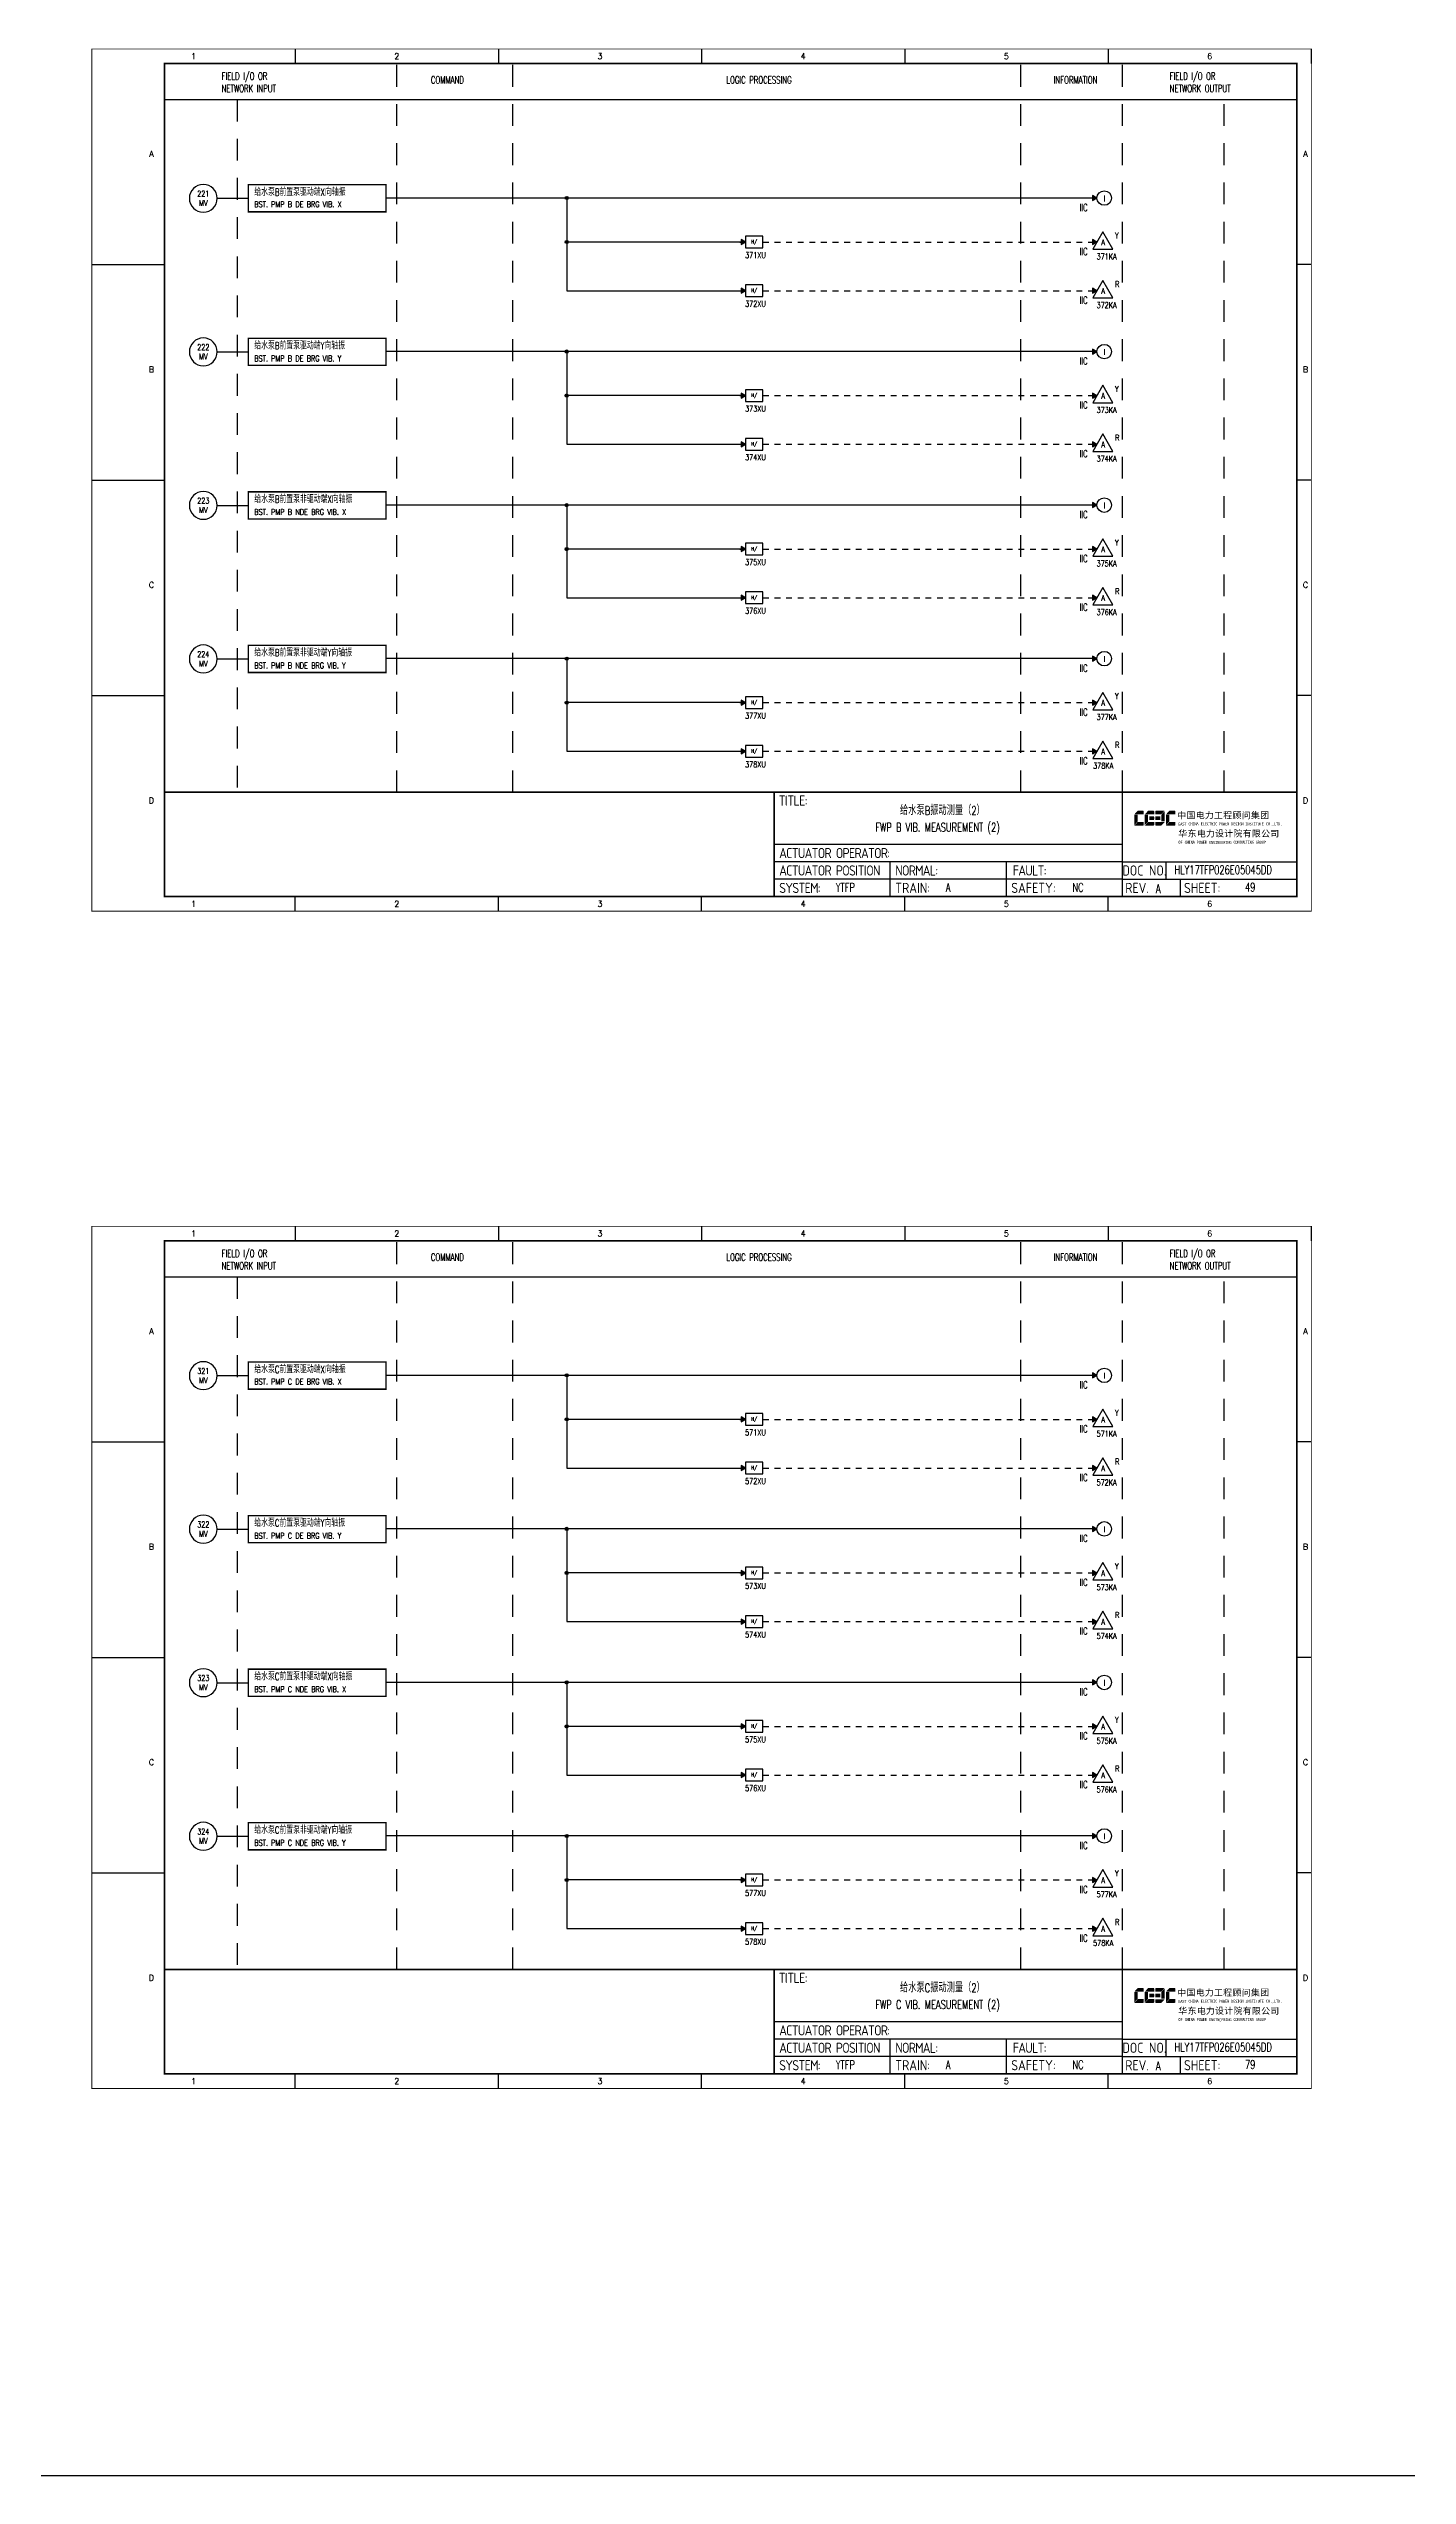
# Model space of a CAD drawing. Header units: millimetres. Extents: x 38833 to 52469, y 29493 to 32647.
# Drawn here: x 46043 to 46511, y 31107 to 31943 of the extents above; entities that cross this region are included whole.
import ezdxf
from ezdxf.enums import TextEntityAlignment as Align

# ---------------------------------------------------------------- set-up
doc = ezdxf.new("R2010")
doc.units = ezdxf.units.MM
for name, pattern in [('D2', [6, 2, -2, 2]), ('DASHED', [0.75, 0.5, -0.25]), ('JIS_02_0.7', [1.35, 0.75, -0.6])]:
    doc.linetypes.add(name, pattern=pattern)
for name, color, linetype in [('BORDER', 1, 'Continuous'), ('INSTRUMENT', 4, 'Continuous'), ('MLINE', 6, 'Continuous'), ('TITLE', 1, 'Continuous'), ('TK', 7, 'Continuous'), ('图框_外框线', 7, 'Continuous'), ('图框_标题栏文字', 6, 'Continuous')]:
    doc.layers.add(name, color=color, linetype=linetype)
doc.styles.add('DANIEL', font='COMPLEX', dxfattribs={"width": 0.7, "bigfont": 'GVFS'})
doc.styles.add('ecepdi', font='simhei.ttf', dxfattribs={"width": 0.9})
doc.styles.get("Standard").update_dxf_attribs({"font": 'romans.shx', "width": 0.7, "bigfont": 'hztxta.shx'})
doc.styles.add('工程字', font='gbenor.shx', dxfattribs={"bigfont": 'gbcbig.shx'})

# ---------------------------------------------------------------- blocks, each defined once
blk = doc.blocks.new('INS00')
at = {"layer": 'INSTRUMENT', "color": 0}
blk.add_lwpolyline([(6, 0, 1), (-6, 0, 1)], format="xyb", close=True, dxfattribs=at)
at = {"layer": 'INSTRUMENT', "flags": 1}
for tag, p in [('INSNAM', (0, 9)), ('INSDGN', (0, -9)), ('INSSUP', (0, -15)), ('INSMAN', (0, -18)), ('INSTYP', (0, -12)), ('INSREM', (0, -21))]:
    blk.add_attdef(tag, text='', height=3, dxfattribs=at).set_placement(p, align=Align.TOP_CENTER)
at = {"layer": 'INSTRUMENT', "width": 0.7}
for tag, p in [('INSIDE', (0, 2)), ('INSSYS', (0, -2))]:
    blk.add_attdef(tag, text='', height=2.5, dxfattribs=at).set_placement(p, align=Align.MIDDLE)
for tag, p in [('INSHH', (6, 3.5)), ('INSL', (6, -3)), ('INSLL', (6, -6))]:
    blk.add_attdef(tag, p, '', height=2.5, dxfattribs=at)
at = {"layer": 'INSTRUMENT', "linetype": 'DASHED', "width": 0.7}
blk.add_attdef('INSH', (6, 0.5), '', height=2.5, dxfattribs=at)
blk = doc.blocks.new('大于')
at = {"layer": 'BORDER'}
blk.add_hatch(color=256, dxfattribs=at).paths.add_polyline_path([(2178.99, 3748.47), (2177.49, 3749.34), (2177.49, 3747.6)])
for p, q in [((2176.99, 3748.47), (2178.99, 3748.47)), ((2184.99, 3748.47), (2186.99, 3748.47))]:
    blk.add_line(p, q, dxfattribs=at)
for points in [[(2178.99, 3748.47), (2177.49, 3749.34), (2177.49, 3747.6)], [(2184.99, 3750.47), (2178.99, 3750.47), (2178.99, 3746.47), (2184.99, 3746.47)]]:
    blk.add_lwpolyline(points, close=True, dxfattribs=at)
at = {"layer": 'BORDER', "style": 'DANIEL', "width": 0.8}
blk.add_text('H/', height=1.2, dxfattribs=at).set_placement((2181.94, 3748.51), align=Align.MIDDLE)
blk = doc.blocks.new('A$C1E0003F3')
h = blk.add_hatch(color=152)
edge = h.paths.add_edge_path()
edge.add_ellipse((5.15, 4.41), major_axis=(0, 0.211), ratio=0.769231, start_angle=-90, end_angle=0)
edge.add_line((5.15, 4.62), (3.22, 4.62))
edge.add_line((3.22, 4.62), (2.09, 3.35))
edge.add_line((2.09, 3.35), (5.32, 3.35))
edge.add_line((5.32, 3.35), (5.32, 4.41))
h.paths.add_polyline_path([(3.22, 3.23), (2.09, 3.23), (2.09, -0.36), (3.22, 0.91)])
edge = h.paths.add_edge_path()
edge.add_line((5.32, 0.81), (3.27, 0.81))
edge.add_line((3.27, 0.81), (2.13, -0.46))
edge.add_line((2.13, -0.46), (5.15, -0.46))
edge.add_ellipse((5.15, -0.25), major_axis=(0, 0.211), ratio=0.769231, start_angle=180, end_angle=270)
edge.add_line((5.32, -0.25), (5.32, 0.81))
h = blk.add_hatch(color=152)
edge = h.paths.add_edge_path()
edge.add_ellipse((8.78, 4.41), major_axis=(0, 0.211), ratio=0.769231, start_angle=-90, end_angle=0)
edge.add_line((8.78, 4.62), (6.84, 4.62))
edge.add_line((6.84, 4.62), (5.71, 3.35))
edge.add_line((5.71, 3.35), (8.94, 3.35))
edge.add_line((8.94, 3.35), (8.94, 4.41))
h.paths.add_polyline_path([(6.84, 3.23), (5.71, 3.23), (5.71, -0.36), (6.84, 0.91)])
edge = h.paths.add_edge_path()
edge.add_ellipse((8.78, 2.49), major_axis=(0, 0.211), ratio=0.769231, start_angle=-90, end_angle=0)
edge.add_line((8.78, 2.7), (7.22, 2.7))
edge.add_line((7.22, 2.7), (7.22, 1.44))
edge.add_line((7.22, 1.44), (8.78, 1.44))
edge.add_ellipse((8.78, 1.65), major_axis=(0, 0.211), ratio=0.769231, start_angle=180, end_angle=270)
edge.add_line((8.94, 1.65), (8.94, 2.49))
edge = h.paths.add_edge_path()
edge.add_line((8.94, 0.81), (6.89, 0.81))
edge.add_line((6.89, 0.81), (5.75, -0.46))
edge.add_line((5.75, -0.46), (8.78, -0.46))
edge.add_ellipse((8.78, -0.25), major_axis=(0, 0.211), ratio=0.769231, start_angle=180, end_angle=270)
edge.add_line((8.94, -0.25), (8.94, 0.81))
h = blk.add_hatch(color=1)
edge = h.paths.add_edge_path()
edge.add_line((12.48, 4.62), (9.46, 4.62))
edge.add_ellipse((9.46, 4.41), major_axis=(0, 0.211), ratio=0.769231, start_angle=0, end_angle=90)
edge.add_line((9.3, 4.41), (9.3, 3.35))
edge.add_line((9.3, 3.35), (11.35, 3.35))
edge.add_line((11.35, 3.35), (12.48, 4.62))
h.paths.add_polyline_path([(12.57, 4.56), (11.38, 3.23), (11.38, 0.93), (12.57, 0.93)])
edge = h.paths.add_edge_path()
edge.add_line((11.03, 2.7), (9.46, 2.7))
edge.add_ellipse((9.46, 2.49), major_axis=(0, 0.211), ratio=0.769231, start_angle=0, end_angle=90)
edge.add_line((9.3, 2.49), (9.3, 1.65))
edge.add_ellipse((9.46, 1.65), major_axis=(0, 0.211), ratio=0.769231, start_angle=90, end_angle=180)
edge.add_line((9.46, 1.44), (11.03, 1.44))
edge.add_line((11.03, 1.44), (11.03, 2.7))
h = blk.add_hatch(color=1)
edge = h.paths.add_edge_path()
edge.add_line((12.58, 0.79), (9.3, 0.79))
edge.add_line((9.3, 0.79), (9.3, -0.27))
edge.add_ellipse((9.46, -0.27), major_axis=(0, 0.211), ratio=0.769231, start_angle=90, end_angle=180)
edge.add_line((9.46, -0.48), (11.43, -0.48))
edge.add_line((11.43, -0.48), (12.58, 0.79))
h = blk.add_hatch(color=152)
edge = h.paths.add_edge_path()
edge.add_ellipse((16.11, 4.41), major_axis=(0, 0.211), ratio=0.769231, start_angle=-90, end_angle=0)
edge.add_line((16.11, 4.62), (14.14, 4.62))
edge.add_line((14.14, 4.62), (13, 3.35))
edge.add_line((13, 3.35), (16.27, 3.35))
edge.add_line((16.27, 3.35), (16.27, 4.41))
h.paths.add_polyline_path([(14.14, 3.23), (13, 3.23), (13, -0.36), (14.14, 0.91)])
edge = h.paths.add_edge_path()
edge.add_line((16.27, 0.81), (14.18, 0.81))
edge.add_line((14.18, 0.81), (13.04, -0.46))
edge.add_line((13.04, -0.46), (16.03, -0.46))
edge.add_ellipse((16.03, -0.15), major_axis=(0, 0.316), ratio=0.769231, start_angle=180, end_angle=270)
edge.add_line((16.27, -0.15), (16.27, 0.81))
at = {"layer": 'TITLE', "color": 7, "style": 'ecepdi'}
for s, p in [('中', (16.92, 1.94)), ('国', (20.09, 2)), ('电', (23.25, 1.99)), ('力', (26.39, 1.96)), ('工', (29.53, 1.95)), ('程', (32.71, 1.98)), ('顾', (35.9, 1.98)), ('问', (39.09, 1.94)), ('集', (42.26, 1.98)), ('团', (45.42, 2.01)), ('华', (17.24, -4.31)), ('东', (20.45, -4.29)), ('电', (23.62, -4.35)), ('力', (26.75, -4.32)), ('设', (29.92, -4.3)), ('计', (33.05, -4.31)), ('院', (36.26, -4.29)), ('有', (39.41, -4.29)), ('限', (42.57, -4.32)), ('公', (45.78, -4.38)), ('司', (48.91, -4.35))]:
    blk.add_text(s, height=2.2, dxfattribs=at).set_placement(p)
at = {"layer": 'TITLE', "color": 7, "style": 'ecepdi', "width": 0.975}
for s, p in [('E', (17.58, 0.02)), ('A', (18.29, 0.03)), ('S', (19, 0.03)), ('T', (19.7, 0.03)), ('C', (21.1, 0.09)), ('H', (21.77, 0.09)), ('I', (22.46, 0.09)), ('N', (23.17, 0.1)), ('A', (23.86, 0.1)), ('E', (25.35, 0.09)), ('L', (26.05, 0.11)), ('E', (26.76, 0.1)), ('C', (27.46, 0.12)), ('T', (28.18, 0.11)), ('R', (28.87, 0.1)), ('I', (29.57, 0.11)), ('C', (30.28, 0.1)), ('P', (31.64, 0.09)), ('O', (32.32, 0.08)), ('W', (33.03, 0.08)), ('E', (33.72, 0.08)), ('R', (34.42, 0.09)), ('D', (35.81, 0.1)), ('E', (36.52, 0.1)), ('S', (37.2, 0.1)), ('I', (37.91, 0.09)), ('G', (38.68, 0.11)), ('N', (39.38, 0.09)), ('I', (40.72, 0.07)), ('N', (41.43, 0.08)), ('S', (42.14, 0.08)), ('T', (42.83, 0.08)), ('I', (43.52, 0.09)), ('T', (44.22, 0.07)), ('U', (44.93, 0.07)), ('T', (45.63, 0.08)), ('E', (46.34, 0.09)), ('C', (47.76, 0.11)), ('O', (48.48, 0.1)), ('L', (50.56, 0.1)), ('T', (51.27, 0.1)), ('D', (51.96, 0.1)), ('O', (17.67, -6.18)), ('OF', (18.01, -6.2)), ('F', (18.37, -6.2)), ('C', (19.8, -6.19)), ('H', (20.47, -6.19)), ('I', (21.15, -6.19)), ('N', (21.87, -6.18)), ('A', (22.56, -6.18)), ('P', (23.98, -6.2)), ('O', (24.66, -6.21)), ('W', (25.36, -6.21)), ('E', (26.06, -6.21)), ('R', (26.75, -6.2)), ('E', (28.19, -6.24)), ('N', (28.91, -6.27)), ('G', (29.62, -6.26)), ('I', (30.32, -6.27)), ('N', (31.02, -6.27)), ('E', (31.7, -6.28)), ('E', (32.41, -6.27)), ('R', (33.1, -6.24)), ('I', (33.81, -6.24)), ('N', (34.51, -6.26)), ('G', (35.2, -6.24)), ('C', (36.61, -6.19)), ('O', (37.3, -6.21)), ('N', (38, -6.2)), ('S', (38.71, -6.21)), ('U', (39.41, -6.18)), ('L', (40.11, -6.18)), ('T', (40.81, -6.19)), ('I', (41.51, -6.21)), ('N', (42.2, -6.21)), ('G', (42.91, -6.17)), ('G', (44.29, -6.2)), ('R', (45, -6.21)), ('O', (45.69, -6.22)), ('U', (46.39, -6.2)), ('P', (47.1, -6.23)), ('.', (49.23, 0.1)), (',', (49.87, 0.1)), ('.', (52.72, 0.11))]:
    blk.add_text(s, height=1, dxfattribs=at).set_placement(p, align=Align.MIDDLE_CENTER)
blk = doc.blocks.new('A$C613255F0')
for p, q in [((70, 297), (70, 292)), ((140, 297), (140, 292)), ((210, 297), (210, 292)), ((280, 297), (280, 292)), ((350, 297), (350, 292)), ((420, 297), (420, 292)), ((0, 222.75), (25, 222.75)), ((420, 222.75), (415, 222.75)), ((0, 148.5), (25, 148.5)), ((420, 148.5), (415, 148.5)), ((0, 74.25), (25, 74.25)), ((420, 74.25), (415, 74.25)), ((70, 0), (70, 5)), ((140, 0), (140, 5)), ((210, 0), (210, 5)), ((280, 0), (280, 5)), ((350, 0), (350, 5))]:
    blk.add_line(p, q)
at = {"layer": 'MLINE', "linetype": 'JIS_02_0.7', "ltscale": 10}
for p, q in [((105, 41), (105, 292)), ((145, 41), (145, 292)), ((320, 41), (320, 292)), ((355, 41), (355, 292)), ((50, 279.56), (50, 41)), ((390, 41), (390, 279.56))]:
    blk.add_line(p, q, dxfattribs=at)
at = {"layer": 'MLINE'}
blk.add_line((25, 279.56), (415, 279.56), dxfattribs=at)
at = {"layer": '图框_外框线'}
for p, q in [((355, 5), (355, 41)), ((355, 23), (235, 23)), ((355, 17), (235, 17)), ((275, 11), (275, 17)), ((315, 11), (315, 17)), ((355, 17), (415, 17)), ((370, 11), (370, 17)), ((355, 11), (235, 11)), ((355, 11), (235, 11)), ((275, 5), (275, 11)), ((315, 5), (315, 11)), ((355, 11), (415, 11)), ((375, 5), (375, 11))]:
    blk.add_line(p, q, dxfattribs=at)
for points, const_width in [([(0, 0), (420, 0), (420, 297), (0, 297)], 0.3), ([(25, 5), (415, 5), (415, 292), (25, 292)], 0.6)]:
    blk.add_lwpolyline(points, close=True, dxfattribs=dict(at, const_width=const_width))
at = {"layer": '图框_外框线', "const_width": 0.6}
blk.add_lwpolyline([(235, 41), (25, 41)], dxfattribs=at)
at = {"layer": '图框_外框线'}
blk.add_lwpolyline([(415, 41, 0.6, 0.6, 0), (235, 41, 0.6, 0.6, 0), (235, 5, 0, 0, 0)], format="xyseb", dxfattribs=at)
blk.add_blockref('A$C1E0003F3', (356.94, 29.95))
at = {"layer": 'MLINE', "char_height": 2.5, "width": 31.8959, "attachment_point": 1}
for s, insert in [('FIELD I/O OR', (44.67, 288.89)), ('NETWORK INPUT', (44.67, 284.64)), ('COMMAND', (116.74, 287.58)), ('LOGIC PROCESSING', (218.52, 287.58)), ('INFORMATION', (331.25, 287.58)), ('FIELD I/O OR', (371.22, 288.89)), ('NETWORK OUTPUT', (371.22, 284.64))]:
    blk.add_mtext(s, dxfattribs=dict(at, insert=insert))
at = {"layer": 'TK', "color": 3}
for s, p in [('1', (35, 294.5)), ('2', (105, 294.5)), ('3', (175, 294.5)), ('4', (245, 294.5)), ('5', (315, 294.5)), ('6', (385, 294.5)), ('1', (35, 2.5)), ('2', (105, 2.5)), ('3', (175, 2.5)), ('4', (245, 2.5)), ('5', (315, 2.5)), ('6', (385, 2.5))]:
    blk.add_text(s, height=2, dxfattribs=at).set_placement(p, align=Align.MIDDLE)
for s, p in [('A', (20.5, 259.88)), ('A', (418, 259.88)), ('B', (20.5, 185.62)), ('B', (418, 185.62)), ('C', (20.5, 111.38)), ('C', (418, 111.38)), ('D', (20.5, 37.12)), ('D', (418, 37.12))]:
    blk.add_text(s, height=2, dxfattribs=at).set_placement(p, align=Align.CENTER)
at = {"layer": '图框_标题栏文字', "char_height": 3.5, "style": '工程字'}
for s, insert, width, attachment_point in [('{\\T0.9; TITLE:}', (234.86, 38.09), 14.2249, 4), ('{\\T0.9; ACTUATOR OPERATOR:}', (235, 20), 40, 4), ('{\\T0.9; ACTUATOR POSITION}', (235, 14), 45, 4), ('{\\T0.9; SYSTEM:}', (235, 8), 17.9526, 4), ('{\\T0.9; }TRAIN: ', (275, 8), 17.6638, 4), ('{\\T0.9; NORMAL:}', (275, 14), 18.2557, 4), ('SAFETY:', (324.3, 8), 22.3993, 5), ('{\\T0.9; FAULT:}', (315.44, 14), 15, 4), ('DOC NO.', (362.5, 14), 15, 5), ('REV.', (360, 8), 10, 5), ('SHEET:', (382.42, 8), 20, 5)]:
    blk.add_mtext(s, dxfattribs=dict(at, insert=insert, width=width, attachment_point=attachment_point))

msp = doc.modelspace()

# ---------------------------------------------------------------- hatches: boundary and pattern name
h = msp.add_hatch(color=256)
edge = h.paths.add_edge_path()
edge.add_arc((46220.99, 31891.77), 0.55, 0, 360)
for points in [[(46403.65, 31891.77), (46402.15, 31892.63), (46402.15, 31890.9)], [(46403.65, 31876.62), (46402.15, 31877.48), (46402.15, 31875.75)], [(46403.65, 31859.84), (46402.15, 31860.71), (46402.15, 31858.98)], [(46403.65, 31838.88), (46402.15, 31839.75), (46402.15, 31838.01)], [(46403.65, 31823.73), (46402.15, 31824.6), (46402.15, 31822.86)], [(46403.65, 31806.96), (46402.15, 31807.82), (46402.15, 31806.09)], [(46403.65, 31785.99), (46402.15, 31786.86), (46402.15, 31785.13)], [(46403.65, 31770.84), (46402.15, 31771.71), (46402.15, 31769.98)], [(46403.65, 31754.07), (46402.15, 31754.93), (46402.15, 31753.2)], [(46403.65, 31733.1), (46402.15, 31733.97), (46402.15, 31732.24)], [(46403.65, 31717.95), (46402.15, 31718.82), (46402.15, 31717.09)], [(46403.65, 31701.18), (46402.15, 31702.05), (46402.15, 31700.31)], [(46403.65, 31486.21), (46402.15, 31487.07), (46402.15, 31485.34)], [(46403.65, 31471.06), (46402.15, 31471.92), (46402.15, 31470.19)], [(46403.65, 31454.29), (46402.15, 31455.15), (46402.15, 31453.42)], [(46403.65, 31433.32), (46402.15, 31434.19), (46402.15, 31432.45)], [(46403.65, 31418.17), (46402.15, 31419.04), (46402.15, 31417.3)], [(46403.65, 31401.4), (46402.15, 31402.26), (46402.15, 31400.53)], [(46403.65, 31380.43), (46402.15, 31381.3), (46402.15, 31379.57)], [(46403.65, 31365.28), (46402.15, 31366.15), (46402.15, 31364.42)], [(46403.65, 31348.51), (46402.15, 31349.38), (46402.15, 31347.64)], [(46403.65, 31327.54), (46402.15, 31328.41), (46402.15, 31326.68)], [(46403.65, 31312.39), (46402.15, 31313.26), (46402.15, 31311.53)], [(46403.65, 31295.62), (46402.15, 31296.49), (46402.15, 31294.76)]]:
    msp.add_hatch(color=256).paths.add_polyline_path(points)
h = msp.add_hatch(color=256)
edge = h.paths.add_edge_path()
edge.add_arc((46220.99, 31876.62), 0.55, 0, 360)
h = msp.add_hatch(color=256)
edge = h.paths.add_edge_path()
edge.add_arc((46220.99, 31838.88), 0.55, 0, 360)
h = msp.add_hatch(color=256)
edge = h.paths.add_edge_path()
edge.add_arc((46220.99, 31823.73), 0.55, 0, 360)
h = msp.add_hatch(color=256)
edge = h.paths.add_edge_path()
edge.add_arc((46220.99, 31785.99), 0.55, 0, 360)
h = msp.add_hatch(color=256)
edge = h.paths.add_edge_path()
edge.add_arc((46220.99, 31770.84), 0.55, 0, 360)
h = msp.add_hatch(color=256)
edge = h.paths.add_edge_path()
edge.add_arc((46220.99, 31733.1), 0.55, 0, 360)
h = msp.add_hatch(color=256)
edge = h.paths.add_edge_path()
edge.add_arc((46220.99, 31717.95), 0.55, 0, 360)
h = msp.add_hatch(color=256)
edge = h.paths.add_edge_path()
edge.add_arc((46220.99, 31486.21), 0.55, 0, 360)
h = msp.add_hatch(color=256)
edge = h.paths.add_edge_path()
edge.add_arc((46220.99, 31471.06), 0.55, 0, 360)
h = msp.add_hatch(color=256)
edge = h.paths.add_edge_path()
edge.add_arc((46220.99, 31433.32), 0.55, 0, 360)
h = msp.add_hatch(color=256)
edge = h.paths.add_edge_path()
edge.add_arc((46220.99, 31418.17), 0.55, 0, 360)
h = msp.add_hatch(color=256)
edge = h.paths.add_edge_path()
edge.add_arc((46220.99, 31380.43), 0.55, 0, 360)
h = msp.add_hatch(color=256)
edge = h.paths.add_edge_path()
edge.add_arc((46220.99, 31365.28), 0.55, 0, 360)
h = msp.add_hatch(color=256)
edge = h.paths.add_edge_path()
edge.add_arc((46220.99, 31327.54), 0.55, 0, 360)
h = msp.add_hatch(color=256)
edge = h.paths.add_edge_path()
edge.add_arc((46220.99, 31312.39), 0.55, 0, 360)

# ---------------------------------------------------------------- linework, layer by layer
for p, q in [((46100.63, 31891.68), (46111.33, 31891.68)), ((46403.65, 31891.77), (46158.73, 31891.77)), ((46220.99, 31891.77), (46220.99, 31859.84)), ((46282.59, 31876.62), (46220.99, 31876.62)), ((46288.59, 31876.62), (46289.38, 31876.62)), ((46220.99, 31859.84), (46282.59, 31859.84)), ((46288.59, 31859.84), (46289.38, 31859.84)), ((46100.63, 31838.79), (46111.33, 31838.79)), ((46403.65, 31838.88), (46158.73, 31838.88)), ((46220.99, 31838.88), (46220.99, 31806.96)), ((46282.59, 31823.73), (46220.99, 31823.73)), ((46288.59, 31823.73), (46289.38, 31823.73)), ((46220.99, 31806.96), (46282.59, 31806.96)), ((46288.59, 31806.96), (46289.38, 31806.96)), ((46100.63, 31785.9), (46111.33, 31785.9)), ((46403.65, 31785.99), (46158.73, 31785.99)), ((46220.99, 31785.99), (46220.99, 31754.07)), ((46282.59, 31770.84), (46220.99, 31770.84)), ((46288.59, 31770.84), (46289.38, 31770.84)), ((46220.99, 31754.07), (46282.59, 31754.07)), ((46288.59, 31754.07), (46289.38, 31754.07)), ((46100.63, 31733.01), (46111.33, 31733.01)), ((46403.65, 31733.1), (46158.73, 31733.1)), ((46220.99, 31733.1), (46220.99, 31701.18)), ((46282.59, 31717.95), (46220.99, 31717.95)), ((46288.59, 31717.95), (46289.38, 31717.95)), ((46220.99, 31701.18), (46282.59, 31701.18)), ((46288.59, 31701.18), (46289.38, 31701.18)), ((46100.63, 31486.12), (46111.33, 31486.12)), ((46403.65, 31486.21), (46158.73, 31486.21)), ((46220.99, 31486.21), (46220.99, 31454.29)), ((46282.59, 31471.06), (46220.99, 31471.06)), ((46288.59, 31471.06), (46289.38, 31471.06)), ((46220.99, 31454.29), (46282.59, 31454.29)), ((46288.59, 31454.29), (46289.38, 31454.29)), ((46100.63, 31433.23), (46111.33, 31433.23)), ((46403.65, 31433.32), (46158.73, 31433.32)), ((46220.99, 31433.32), (46220.99, 31401.4)), ((46282.59, 31418.17), (46220.99, 31418.17)), ((46288.59, 31418.17), (46289.38, 31418.17)), ((46220.99, 31401.4), (46282.59, 31401.4)), ((46288.59, 31401.4), (46289.38, 31401.4)), ((46100.63, 31380.34), (46111.33, 31380.34)), ((46403.65, 31380.43), (46158.73, 31380.43)), ((46220.99, 31380.43), (46220.99, 31348.51)), ((46282.59, 31365.28), (46220.99, 31365.28)), ((46288.59, 31365.28), (46289.38, 31365.28)), ((46220.99, 31348.51), (46282.59, 31348.51)), ((46288.59, 31348.51), (46289.38, 31348.51)), ((46100.63, 31327.45), (46111.33, 31327.45)), ((46403.65, 31327.54), (46158.73, 31327.54)), ((46220.99, 31327.54), (46220.99, 31295.62)), ((46282.59, 31312.39), (46220.99, 31312.39)), ((46288.59, 31312.39), (46289.38, 31312.39)), ((46220.99, 31295.62), (46282.59, 31295.62)), ((46288.59, 31295.62), (46289.38, 31295.62)), ((39417.51, 31107.25), (50497.51, 31107.25))]:
    msp.add_line(p, q)
at = {"linetype": 'D2'}
for p, q in [((46288.59, 31876.62), (46403.65, 31876.62)), ((46288.59, 31859.84), (46403.65, 31859.84)), ((46288.59, 31823.73), (46403.65, 31823.73)), ((46288.59, 31806.96), (46403.65, 31806.96)), ((46288.59, 31770.84), (46403.65, 31770.84)), ((46288.59, 31754.07), (46403.65, 31754.07)), ((46288.59, 31717.95), (46403.65, 31717.95)), ((46288.59, 31701.18), (46403.65, 31701.18)), ((46288.59, 31471.06), (46403.65, 31471.06)), ((46288.59, 31454.29), (46403.65, 31454.29)), ((46288.59, 31418.17), (46403.65, 31418.17)), ((46288.59, 31401.4), (46403.65, 31401.4)), ((46288.59, 31365.28), (46403.65, 31365.28)), ((46288.59, 31348.51), (46403.65, 31348.51)), ((46288.59, 31312.39), (46403.65, 31312.39)), ((46288.59, 31295.62), (46403.65, 31295.62))]:
    msp.add_line(p, q, dxfattribs=at)
at = {"const_width": 0.5}
for points in [[(46111.33, 31896.35), (46158.73, 31896.35), (46158.73, 31887.01), (46111.33, 31887.01), (46111.33, 31896.35)], [(46111.33, 31843.46), (46158.73, 31843.46), (46158.73, 31834.12), (46111.33, 31834.12), (46111.33, 31843.46)], [(46111.33, 31790.57), (46158.73, 31790.57), (46158.73, 31781.23), (46111.33, 31781.23), (46111.33, 31790.57)], [(46111.33, 31737.68), (46158.73, 31737.68), (46158.73, 31728.34), (46111.33, 31728.34), (46111.33, 31737.68)], [(46111.33, 31490.79), (46158.73, 31490.79), (46158.73, 31481.45), (46111.33, 31481.45), (46111.33, 31490.79)], [(46111.33, 31437.9), (46158.73, 31437.9), (46158.73, 31428.56), (46111.33, 31428.56), (46111.33, 31437.9)], [(46111.33, 31385.01), (46158.73, 31385.01), (46158.73, 31375.67), (46111.33, 31375.67), (46111.33, 31385.01)], [(46111.33, 31332.12), (46158.73, 31332.12), (46158.73, 31322.78), (46111.33, 31322.78), (46111.33, 31332.12)]]:
    msp.add_lwpolyline(points, dxfattribs=at)
for points in [[(46403.65, 31891.77), (46402.15, 31892.63), (46402.15, 31890.9)], [(46403.65, 31876.62), (46402.15, 31877.48), (46402.15, 31875.75)], [(46403.65, 31859.84), (46402.15, 31860.71), (46402.15, 31858.98)], [(46403.65, 31838.88), (46402.15, 31839.75), (46402.15, 31838.01)], [(46403.65, 31823.73), (46402.15, 31824.6), (46402.15, 31822.86)], [(46403.65, 31806.96), (46402.15, 31807.82), (46402.15, 31806.09)], [(46403.65, 31785.99), (46402.15, 31786.86), (46402.15, 31785.13)], [(46403.65, 31770.84), (46402.15, 31771.71), (46402.15, 31769.98)], [(46403.65, 31754.07), (46402.15, 31754.93), (46402.15, 31753.2)], [(46403.65, 31733.1), (46402.15, 31733.97), (46402.15, 31732.24)], [(46403.65, 31717.95), (46402.15, 31718.82), (46402.15, 31717.09)], [(46403.65, 31701.18), (46402.15, 31702.05), (46402.15, 31700.31)], [(46403.65, 31486.21), (46402.15, 31487.07), (46402.15, 31485.34)], [(46403.65, 31471.06), (46402.15, 31471.92), (46402.15, 31470.19)], [(46403.65, 31454.29), (46402.15, 31455.15), (46402.15, 31453.42)], [(46403.65, 31433.32), (46402.15, 31434.19), (46402.15, 31432.45)], [(46403.65, 31418.17), (46402.15, 31419.04), (46402.15, 31417.3)], [(46403.65, 31401.4), (46402.15, 31402.26), (46402.15, 31400.53)], [(46403.65, 31380.43), (46402.15, 31381.3), (46402.15, 31379.57)], [(46403.65, 31365.28), (46402.15, 31366.15), (46402.15, 31364.42)], [(46403.65, 31348.51), (46402.15, 31349.38), (46402.15, 31347.64)], [(46403.65, 31327.54), (46402.15, 31328.41), (46402.15, 31326.68)], [(46403.65, 31312.39), (46402.15, 31313.26), (46402.15, 31311.53)], [(46403.65, 31295.62), (46402.15, 31296.49), (46402.15, 31294.76)]]:
    msp.add_lwpolyline(points, close=True)
at = {"color": 1}
for points in [[(46409.14, 31874.17), (46405.68, 31880.17), (46402.21, 31874.17)], [(46409.14, 31857.4), (46405.68, 31863.4), (46402.21, 31857.4)], [(46409.14, 31821.28), (46405.68, 31827.28), (46402.21, 31821.28)], [(46409.14, 31804.51), (46405.68, 31810.51), (46402.21, 31804.51)], [(46409.14, 31768.39), (46405.68, 31774.39), (46402.21, 31768.39)], [(46409.14, 31751.62), (46405.68, 31757.62), (46402.21, 31751.62)], [(46409.14, 31715.5), (46405.68, 31721.5), (46402.21, 31715.5)], [(46409.14, 31698.73), (46405.68, 31704.73), (46402.21, 31698.73)], [(46409.14, 31468.61), (46405.68, 31474.61), (46402.21, 31468.61)], [(46409.14, 31451.84), (46405.68, 31457.84), (46402.21, 31451.84)], [(46409.14, 31415.72), (46405.68, 31421.72), (46402.21, 31415.72)], [(46409.14, 31398.95), (46405.68, 31404.95), (46402.21, 31398.95)], [(46409.14, 31362.83), (46405.68, 31368.83), (46402.21, 31362.83)], [(46409.14, 31346.06), (46405.68, 31352.06), (46402.21, 31346.06)], [(46409.14, 31309.95), (46405.68, 31315.95), (46402.21, 31309.95)], [(46409.14, 31293.17), (46405.68, 31299.17), (46402.21, 31293.17)]]:
    msp.add_lwpolyline(points, close=True, dxfattribs=at)
for centre, radius in [((46220.99, 31891.77), 0.55), ((46406.15, 31891.77), 2.5), ((46220.99, 31876.62), 0.55), ((46220.99, 31838.88), 0.55), ((46406.15, 31838.88), 2.5), ((46220.99, 31823.73), 0.55), ((46220.99, 31785.99), 0.55), ((46406.15, 31785.99), 2.5), ((46220.99, 31770.84), 0.55), ((46406.15, 31733.1), 2.5), ((46220.99, 31733.1), 0.55), ((46220.99, 31717.95), 0.55), ((46220.99, 31486.21), 0.55), ((46406.15, 31486.21), 2.5), ((46220.99, 31471.06), 0.55), ((46406.15, 31433.32), 2.5), ((46220.99, 31433.32), 0.55), ((46220.99, 31418.17), 0.55), ((46220.99, 31380.43), 0.55), ((46406.15, 31380.43), 2.5), ((46220.99, 31365.28), 0.55), ((46220.99, 31327.54), 0.55), ((46406.15, 31327.54), 2.5), ((46220.99, 31312.39), 0.55)]:
    msp.add_circle(centre, radius)

# ---------------------------------------------------------------- block references
for name, p in [('A$C613255F0', (46057.47, 31646.13)), ('大于', (44103.6, 28128.15)), ('大于', (44103.6, 28111.37)), ('大于', (44103.6, 28075.26)), ('大于', (44103.6, 28058.49)), ('大于', (44103.6, 28022.37)), ('大于', (44103.6, 28005.6)), ('大于', (44103.6, 27969.48)), ('大于', (44103.6, 27952.71)), ('A$C613255F0', (46057.47, 31240.57)), ('大于', (44103.6, 27722.59)), ('大于', (44103.6, 27705.82)), ('大于', (44103.6, 27669.7)), ('大于', (44103.6, 27652.93)), ('大于', (44103.6, 27616.81)), ('大于', (44103.6, 27600.04)), ('大于', (44103.6, 27563.92)), ('大于', (44103.6, 27547.15))]:
    msp.add_blockref(name, p)
at = {"layer": 'MLINE', "xscale": 0.7999999999992724, "yscale": 0.7999999999992724, "zscale": 0.7999999999992724}
for p, values in [((46095.83, 31891.68), {'INSIDE': '221', 'INSSYS': 'MV'}), ((46095.83, 31838.79), {'INSIDE': '222', 'INSSYS': 'MV'}), ((46095.83, 31785.9), {'INSIDE': '223', 'INSSYS': 'MV'}), ((46095.83, 31733.01), {'INSIDE': '224', 'INSSYS': 'MV'}), ((46095.83, 31486.12), {'INSIDE': '321', 'INSSYS': 'MV'}), ((46095.83, 31433.23), {'INSIDE': '322', 'INSSYS': 'MV'}), ((46095.83, 31380.34), {'INSIDE': '323', 'INSSYS': 'MV'}), ((46095.83, 31327.45), {'INSIDE': '324', 'INSSYS': 'MV'})]:
    msp.add_blockref('INS00', p, dxfattribs=at).add_auto_attribs(values)

# ---------------------------------------------------------------- texts
at = {"width": 0.7}
for p in [(46406.19, 31890.64), (46406.19, 31837.75), (46406.19, 31784.86), (46406.19, 31731.98), (46406.19, 31485.08), (46406.19, 31432.19), (46406.19, 31379.31), (46406.19, 31326.42)]:
    msp.add_text('I', height=2, dxfattribs=at).set_placement(p, align=Align.CENTER)
at = {"color": 1, "width": 0.7}
for p in [(46405.76, 31875.54), (46405.76, 31858.77), (46405.76, 31822.65), (46405.76, 31805.88), (46405.76, 31769.77), (46405.76, 31752.99), (46405.76, 31716.88), (46405.76, 31700.1), (46405.76, 31469.98), (46405.76, 31453.21), (46405.76, 31417.09), (46405.76, 31400.32), (46405.76, 31364.21), (46405.76, 31347.43), (46405.76, 31311.32), (46405.76, 31294.55)]:
    msp.add_text('A', height=2, dxfattribs=at).set_placement(p, align=Align.CENTER)
at = {"attachment_point": 1}
for s, insert, char_height, width in [('给水泵B前置泵驱动端X向轴振', (46113.4, 31895.07), 2.5, 73.0067), ('BST. PMP B DE BRG VIB. X', (46113.4, 31890.62), 2, 73.0067), ('IIC', (46397.65, 31889.77), 2.5, 4.5039), ('Y', (46409.89, 31879.86), 2, 73.0067), ('371XU', (46282.45, 31873.11), 2, 11.1697), ('IIC', (46397.65, 31874.62), 2.5, 4.5039), ('371KA', (46403.5, 31872.65), 2, 73.0067), ('R', (46409.89, 31863.09), 2, 73.0067), ('372XU', (46282.45, 31856.33), 2, 11.1697), ('IIC', (46397.65, 31857.84), 2.5, 4.5039), ('372KA', (46403.5, 31855.88), 2, 73.0067), ('给水泵B前置泵驱动端Y向轴振', (46113.4, 31842.18), 2.5, 73.0067), ('BST. PMP B DE BRG VIB. Y', (46113.4, 31837.52), 2, 73.0067), ('IIC', (46397.65, 31836.88), 2.5, 4.5039), ('373XU', (46282.45, 31820.22), 2, 11.1697), ('IIC', (46397.65, 31821.73), 2.5, 4.5039), ('373KA', (46403.5, 31819.77), 2, 73.0067), ('Y', (46409.89, 31826.97), 2, 73.0067), ('374XU', (46282.45, 31803.45), 2, 11.1697), ('IIC', (46397.65, 31804.96), 2.5, 4.5039), ('374KA', (46403.5, 31802.99), 2, 73.0067), ('R', (46409.89, 31810.2), 2, 73.0067), ('给水泵B前置泵非驱动端X向轴振', (46113.4, 31789.29), 2.5, 73.0067), ('BST. PMP B NDE BRG VIB. X', (46113.4, 31784.63), 2, 73.0067), ('IIC', (46397.65, 31783.99), 2.5, 4.5039), ('Y', (46409.89, 31774.09), 2, 73.0067), ('375XU', (46282.45, 31767.33), 2, 11.1697), ('IIC', (46397.65, 31768.84), 2.5, 4.5039), ('375KA', (46403.5, 31766.88), 2, 73.0067), ('R', (46409.89, 31757.31), 2, 73.0067), ('376XU', (46282.45, 31750.56), 2, 11.1697), ('IIC', (46397.65, 31752.07), 2.5, 4.5039), ('376KA', (46403.5, 31750.11), 2, 73.0067), ('给水泵B前置泵非驱动端Y向轴振', (46113.4, 31736.41), 2.5, 73.0067), ('BST. PMP B NDE BRG VIB. Y', (46113.4, 31731.75), 2, 73.0067), ('IIC', (46397.65, 31731.1), 2.5, 4.5039), ('Y', (46409.89, 31721.2), 2, 73.0067), ('377XU', (46282.45, 31714.44), 2, 11.1697), ('IIC', (46397.65, 31715.95), 2.5, 4.5039), ('377KA', (46403.5, 31713.99), 2, 73.0067), ('R', (46409.89, 31704.42), 2, 73.0067), ('378XU', (46282.45, 31697.67), 2, 11.1697), ('IIC', (46397.65, 31699.18), 2.5, 4.5039), ('378KA', (46402.32, 31697.22), 2, 73.0067), ('FWP B VIB. MEASUREMENT (2)', (46327.3, 31676.51), 3, 74.0185), ('给水泵B振动测量（2）', (46335.8, 31682.28), 3, 57.1272), ('YTFP', (46313.71, 31655.81), 3, 8.5983), ('A', (46351.58, 31655.81), 3, 4.8474), ('NC', (46395.16, 31655.81), 3, 4.8474), ('A', (46423.94, 31655.37), 3, 8.5983), ('给水泵C前置泵驱动端X向轴振', (46113.4, 31489.51), 2.5, 73.0067), ('BST. PMP C DE BRG VIB. X', (46113.4, 31485.06), 2, 73.0067), ('IIC', (46397.65, 31484.21), 2.5, 4.5039), ('IIC', (46397.65, 31469.06), 2.5, 4.5039), ('Y', (46409.89, 31474.3), 2, 73.0067), ('571XU', (46282.45, 31467.55), 2, 11.1697), ('571KA', (46403.5, 31467.1), 2, 73.0067), ('IIC', (46397.65, 31452.29), 2.5, 4.5039), ('R', (46409.89, 31457.53), 2, 73.0067), ('572XU', (46282.45, 31450.77), 2, 11.1697), ('572KA', (46403.5, 31450.32), 2, 73.0067), ('给水泵C前置泵驱动端Y向轴振', (46113.4, 31436.62), 2.5, 73.0067), ('BST. PMP C DE BRG VIB. Y', (46113.4, 31431.96), 2, 73.0067), ('IIC', (46397.65, 31431.32), 2.5, 4.5039), ('Y', (46409.89, 31421.41), 2, 73.0067), ('573XU', (46282.45, 31414.66), 2, 11.1697), ('IIC', (46397.65, 31416.17), 2.5, 4.5039), ('573KA', (46403.5, 31414.21), 2, 73.0067), ('R', (46409.89, 31404.64), 2, 73.0067), ('574XU', (46282.45, 31397.89), 2, 11.1697), ('IIC', (46397.65, 31399.4), 2.5, 4.5039), ('574KA', (46403.5, 31397.44), 2, 73.0067), ('给水泵C前置泵非驱动端X向轴振', (46113.4, 31383.73), 2.5, 73.0067), ('BST. PMP C NDE BRG VIB. X', (46113.4, 31379.07), 2, 73.0067), ('IIC', (46397.65, 31378.43), 2.5, 4.5039), ('Y', (46409.89, 31368.53), 2, 73.0067), ('575XU', (46282.45, 31361.77), 2, 11.1697), ('IIC', (46397.65, 31363.28), 2.5, 4.5039), ('575KA', (46403.5, 31361.32), 2, 73.0067), ('R', (46409.89, 31351.75), 2, 73.0067), ('576XU', (46282.45, 31345), 2, 11.1697), ('IIC', (46397.65, 31346.51), 2.5, 4.5039), ('576KA', (46403.5, 31344.55), 2, 73.0067), ('给水泵C前置泵非驱动端Y向轴振', (46113.4, 31330.85), 2.5, 73.0067), ('BST. PMP C NDE BRG VIB. Y', (46113.4, 31326.19), 2, 73.0067), ('IIC', (46397.65, 31325.54), 2.5, 4.5039), ('IIC', (46397.65, 31310.39), 2.5, 4.5039), ('Y', (46409.89, 31315.64), 2, 73.0067), ('577XU', (46282.45, 31308.88), 2, 11.1697), ('\\pt16;577KA', (46403.5, 31308.43), 2, 73.0067), ('IIC', (46397.65, 31293.62), 2.5, 4.5039), ('R', (46409.89, 31298.87), 2, 73.0067), ('578XU', (46282.45, 31292.11), 2, 11.1697), ('578KA', (46402.32, 31291.66), 2, 73.0067), ('给水泵C振动测量（2）', (46335.8, 31276.73), 3, 57.1272), ('FWP C VIB. MEASUREMENT (2)', (46327.3, 31270.95), 3, 74.0185), ('YTFP', (46313.71, 31250.25), 3, 8.5983), ('A', (46351.58, 31250.25), 3, 4.8474), ('NC', (46395.16, 31250.25), 3, 4.8474), ('A', (46423.94, 31249.82), 3, 8.5983)]:
    msp.add_mtext(s, dxfattribs=dict(at, insert=insert, char_height=char_height, width=width))
at = {"width": 0.7}
for tag, p, s in [('HLY17TFP026E05045DD', (46430.33, 31658.88), ''), ('49', (46454.61, 31652.88), '1'), ('HLY17TFP026E05045DD', (46430.33, 31253.32), ''), ('79', (46454.61, 31247.32), '1')]:
    msp.add_attdef(tag, p, s, height=3, dxfattribs=at)

doc.saveas('drawing.dxf')
